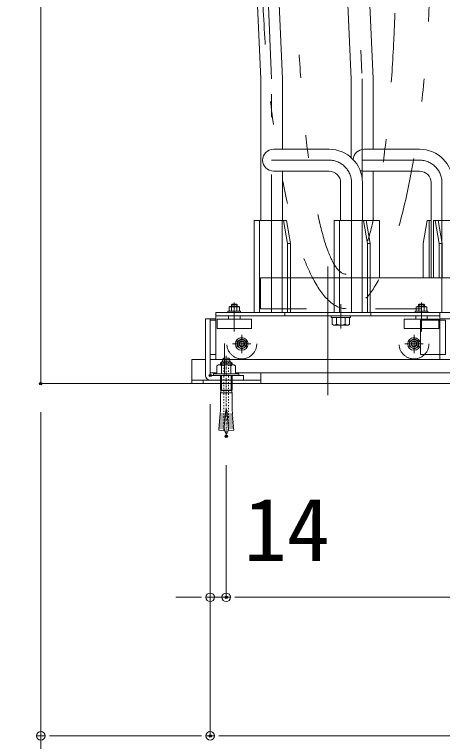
# Model space of a CAD drawing. Units: millimetres, scale not verified. Extents: x -5940 to 5940, y -4200 to 4200.
# Drawn here: x -5059 to -4686, y -2963 to -2330 of the extents above; entities that cross this region are included whole.
import ezdxf
from ezdxf.enums import TextEntityAlignment as Align

# ---------------------------------------------------------------- set-up
doc = ezdxf.new("R2010")
doc.units = ezdxf.units.MM
doc.header["$LTSCALE"] = 10
doc.header["$PDMODE"] = 32
doc.header["$PDSIZE"] = 2
for name, pattern in [('USER2', [24, 12, -5, 2, -5]), ('USER3', [25, 6, -5, 2, -5, 2, -5]), ('USER5', [10, 4, -6]), ('USER6', [13, 6, -3, 1, -3])]:
    doc.linetypes.add(name, pattern=pattern)
for name, color, linetype, lineweight in [('0-0_0', 7, 'Continuous', 18), ('0-7_2-7RACK', 5, 'Continuous', 18), ('0-B_0-0SHITUMEI', 4, 'Continuous', 18), ('0-F_2ラック-Aレル', 7, 'Continuous', 18), ('1-1_2ラック-Cラック奥', 7, 'Continuous', 18), ('1-2_2ラック-D自転車前', 2, 'USER3', 18), ('1-A_3-GLEVEL', 5, 'Continuous', 18)]:
    doc.layers.add(name, color=color, linetype=linetype, lineweight=lineweight)
doc.layers.add('1-9_Defpoints', color=7, linetype='Continuous')
doc.styles.add('ＭＳ ゴシック', font='')
doc.styles.get('ＭＳ ゴシック').set_extended_font_data('MS Gothic')

# ---------------------------------------------------------------- blocks, each defined once
blk = doc.blocks.new('C-10x60L_3')
at = {"layer": '0-B_0-0SHITUMEI'}
for p, q in [((-374.8, 268), (-342.8, 323.3)), ((-374.8, -268), (-374.8, 268)), ((-342.8, 323.3), (-54.8, 323.3)), ((-54.8, 440), (-54.8, -440)), ((-54.8, 440), (0, 440)), ((-54.8, -323.3), (-54.8, 323.3)), ((0, -440), (0, 440)), ((1821.9, 255.1), (1901.6, 262.1)), ((1837.6, 75.8), (1821.9, 255.1)), ((1917.3, 82.8), (1901.6, 262.1)), ((-608, -88), (-608, 88)), ((-551.1, -130), (-551.1, 130)), ((-551.1, 130), (-488, 130)), ((-480, 152), (-432, 200)), ((-480, -152), (-480, 152)), ((-480, -122), (-480, 122)), ((-464.5, 167.5), (-374.8, 167.5)), ((-432, -200), (-432, 200)), ((-432, 200), (-374.8, 200)), ((-342.8, 161.7), (-54.8, 161.7)), ((0, 200), (507.1, 200)), ((0, 167.5), (507.1, 167.5)), ((507.1, -200), (507.1, 200)), ((520, 177.6), (507.1, 200)), ((507.1, 167.5), (520, 177.6)), ((520, 177.6), (603.6, 200)), ((520, -177.6), (520, 177.6)), ((603.6, -200), (603.6, 200)), ((603.6, 200), (1192.1, 200)), ((1192.1, 200), (1333.7, 212.4)), ((1200, 20), (1917.3, 82.8)), ((1200, -20), (1200, 20)), ((1349.4, 33.1), (1333.7, 212.4)), ((1473.2, 224.6), (1403.5, 218.5)), ((1419.2, 39.2), (1403.5, 218.5)), ((1488.9, 45.3), (1473.2, 224.6)), ((1612.7, 236.8), (1542.9, 230.7)), ((1558.6, 51.4), (1542.9, 230.7)), ((1628.4, 57.5), (1612.7, 236.8)), ((1752.1, 249), (1682.4, 242.9)), ((1698.1, 63.6), (1682.4, 242.9)), ((1767.8, 69.7), (1752.1, 249)), ((-551.1, -130), (-488, -130)), ((-480, -152), (-432, -200)), ((-464.5, -167.5), (-374.8, -167.5)), ((-432, -200), (-374.8, -200)), ((-342.8, -161.7), (-54.8, -161.7)), ((0, -167.5), (507.1, -167.5)), ((0, -200), (507.1, -200)), ((507.1, -167.5), (520, -177.6)), ((520, -177.6), (507.1, -200)), ((520, -177.6), (603.6, -200)), ((603.6, -200), (1192.1, -200)), ((1192.1, -200), (1333.7, -212.4)), ((1200, -20), (1917.3, -82.8)), ((1349.4, -33.1), (1333.7, -212.4)), ((1419.2, -39.2), (1403.5, -218.5)), ((1473.2, -224.6), (1403.5, -218.5)), ((1488.9, -45.3), (1473.2, -224.6)), ((1558.6, -51.4), (1542.9, -230.7)), ((1612.7, -236.8), (1542.9, -230.7)), ((1628.4, -57.5), (1612.7, -236.8)), ((1698.1, -63.6), (1682.4, -242.9)), ((1752.1, -249), (1682.4, -242.9)), ((1767.8, -69.7), (1752.1, -249)), ((1837.6, -75.8), (1821.9, -255.1)), ((1917.3, -82.8), (1901.6, -262.1)), ((-374.8, -268), (-342.8, -323.3)), ((-342.8, -323.3), (-54.8, -323.3)), ((-54.8, -440), (0, -440)), ((1821.9, -255.1), (1901.6, -262.1))]:
    blk.add_line(p, q, dxfattribs=at)
at = {"layer": '0-B_0-0SHITUMEI', "linetype": 'USER6'}
blk.add_line((-688, 0), (2120, 0), dxfattribs=at)
at = {"layer": '0-B_0-0SHITUMEI', "linetype": 'USER5'}
for p, q in [((-472, 80), (1774.7, 80)), ((-472, -80), (1774.7, -80))]:
    blk.add_line(p, q, dxfattribs=at)
at = {"layer": '0-B_0-0SHITUMEI'}
for centre, radius, start, end in [((1778.8, 345.4), 100, 254.513, 295.487), ((-499.1, 0), 140, 111.787, 141.055), ((-488, 122), 8, 0, 90), ((-472, 88), 8, 180, 270), ((50.3, 0), 425.1, 157.649, 202.351), ((-256.5, 242.5), 118.2, 180.014, 223.119), ((1360.4, 308.8), 100, 254.513, 295.487), ((1499.9, 321), 100, 254.513, 295.487), ((1639.4, 333.2), 100, 254.513, 295.487), ((1774.7, -400), 480, 56.443, 82.426), ((-499.1, 0), 140, 218.945, 248.213), ((-488, -122), 8, 270, 0), ((-472, -88), 8, 90, 180), ((-256.5, -242.5), 118.2, 136.881, 179.986), ((1360.4, -308.8), 100, 64.513, 105.487), ((1499.9, -321), 100, 64.513, 105.487), ((1639.4, -333.2), 100, 64.513, 105.487), ((1778.8, -345.4), 100, 64.513, 105.487), ((1774.7, 400), 480, 277.574, 303.557)]:
    blk.add_arc(centre, radius, start, end, dxfattribs=at)
at = {"layer": '0-B_0-0SHITUMEI', "linetype": 'USER5'}
for centre, start, end in [((1774.7, -400), 82.426, 90), ((1774.7, 400), 270, 277.574)]:
    blk.add_arc(centre, 480, start, end, dxfattribs=at)
blk = doc.blocks.new('CCS-CYC-L-FRT_6')
at = {"layer": '1-2_2ラック-D自転車前'}
for major_axis, ratio in [((0, -330), 0.22373), ((0, -300), 0.146103)]:
    blk.add_ellipse((15.9, 395.2), major_axis=major_axis, ratio=ratio, start_param=6.283185307179586, end_param=12.566370614359172, dxfattribs=at)
blk = doc.blocks.new('CCS-RACK-L-FRT_7')
at = {"layer": '1-1_2ラック-Cラック奥'}
for p, q in [((-47.33, 204), (1.04, 204)), ((31.46, 204), (79.83, 204)), ((-47.33, 185), (1.04, 185)), ((-39.48, 185), (-39.48, 142)), ((31.46, 185), (79.83, 185)), ((39.31, 185), (39.31, 142)), ((11.04, 142), (11.04, 175)), ((30.04, 175), (30.04, 142)), ((89.83, 92), (89.83, 175)), ((-59.44, 62), (-59.44, 142)), ((-39.74, 142), (-39.74, 62)), ((10.08, 62), (10.08, 142)), ((29.78, 142), (29.78, 62)), ((88.06, 142), (88.06, 92)), ((-35.14, 122), (-32.68, 122)), ((36.84, 122), (36.84, 62)), ((99.38, 122), (99.38, 92)), ((5.4, 92), (-32.68, 92)), ((200.09, 92), (36.84, 92)), ((-84, 68.5), (-84, 67)), ((-83.8, 63), (-83.8, 66.55)), ((-79.2, 66.55), (-79.2, 63)), ((-79, 67), (-79, 68.5)), ((79, 68.5), (79, 67)), ((79.2, 63), (79.2, 66.55)), ((83.8, 66.55), (83.8, 63)), ((84, 68.5), (84, 67)), ((97.5, 59), (-97.5, 59)), ((-97.5, 59), (97.5, 59)), ((-76, 63), (-76, 62)), ((-37.5, 62), (-37.5, 59)), ((7.53, 57.4), (7.53, 51.6)), ((15.04, 57.4), (15.04, 51.6)), ((37.5, 62), (37.5, 59)), ((97.5, 62), (97.5, 55.23))]:
    blk.add_line(p, q, dxfattribs=at)
at = {"layer": '1-1_2ラック-Cラック奥', "color": 3, "linetype": 'USER2'}
for p, q in [((1.04, 194.5), (-48.98, 194.5)), ((79.83, 194.5), (29.81, 194.5)), ((20.54, 175), (20.54, 62)), ((99.33, 175), (99.33, 62)), ((0, 102), (0, -10)), ((-81.5, 45.3), (-81.5, 70.61)), ((81.5, 70.61), (81.5, 45.3)), ((11.29, 47.9), (11.29, 69)), ((-75, 26.5), (-75, 42.5)), ((75, 42.5), (75, 26.5)), ((-90, 8), (-90, 35)), ((-83, 34.5), (-67, 34.5)), ((83, 34.5), (67, 34.5))]:
    blk.add_line(p, q, dxfattribs=at)
at = {"layer": '1-1_2ラック-Cラック奥', "color": 3, "linetype": 'USER5'}
for p, q in [((36.84, 92), (5.4, 92)), ((-86.5, 59), (-86.5, 56)), ((-76.5, 59), (-76.5, 56)), ((76.5, 56), (76.5, 59)), ((86.5, 56), (86.5, 59)), ((97.5, 55.23), (97.5, 25.23))]:
    blk.add_line(p, q, dxfattribs=at)
at = {"layer": '1-1_2ラック-Cラック奥', "color": 4}
for p, q in [((-83.6, 67), (-83.6, 68.9)), ((-79.4, 68.9), (-79.4, 67)), ((79.4, 67), (79.4, 68.9)), ((83.6, 67), (83.6, 68.9))]:
    blk.add_line(p, q, dxfattribs=at)
at = {"layer": '1-1_2ラック-Cラック奥', "color": 3, "linetype": 'USER2'}
for points in [[(-48.98, 62), (-48.98, 265.25), (-68.51, 699.96)], [(10.28, 699.96), (29.81, 265.25), (29.81, 178.71)]]:
    blk.add_lwpolyline(points, dxfattribs=at)
at = {"layer": '1-1_2ラック-Cラック奥'}
for points in [[(-58.48, 142), (-58.48, 265.04), (-76.57, 667.86)], [(-57.59, 668.71), (-39.48, 265.46), (-39.48, 204)], [(2.21, 667.86), (20.31, 265.04), (20.31, 196.68)], [(39.31, 204), (39.31, 265.46), (21.19, 668.71)], [(-32.68, 62), (-32.68, 122), (-36.15, 142), (-64.13, 142), (-64.13, 62)], [(-35.14, 62), (-35.14, 122), (-38.61, 142)], [(5.4, 62), (5.4, 142), (44.95, 142), (44.95, 92)], [(34.38, 62), (34.38, 122), (30.91, 142)], [(33.37, 142), (36.84, 122), (34.38, 122)], [(83.03, 92), (83.03, 122), (86.5, 142), (89.83, 142)], [(114.47, 92), (114.47, 142), (91.88, 142), (91.88, 92)], [(96.92, 92), (96.92, 122), (93.45, 142)], [(95.91, 142), (99.38, 122), (96.92, 122)], [(97.5, 25.23), (97.5, 21), (-97.5, 21), (-97.5, 62), (194.31, 62)], [(-76, 63), (-87, 63), (-87, 62)], [(19.79, 59), (19.79, 57.4), (2.79, 57.4), (2.79, 59)], [(3.78, 57.4), (3.78, 51.6), (4.99, 50.9), (17.59, 50.9), (18.79, 51.6), (18.79, 57.4)], [(87, 62), (87, 63), (76, 63), (76, 62)], [(-97.5, 55.23), (-102.5, 55.23), (-102.5, 25.23), (-97.5, 25.23)]]:
    blk.add_lwpolyline(points, dxfattribs=at)
at = {"layer": '1-1_2ラック-Cラック奥', "color": 3, "linetype": 'USER5'}
blk.add_lwpolyline([(-32.68, 92), (-58.69, 92), (-58.69, 65), (209.35, 65)], dxfattribs=at)
at = {"layer": '1-1_2ラック-Cラック奥'}
for points in [[(-76.9, 63), (-86.1, 63), (-86.1, 66.55), (-85.32, 67), (-77.68, 67), (-76.9, 66.55)], [(-79.5, 69), (-79, 68.5), (-84, 68.5), (-83.5, 69)], [(76.9, 63), (76.9, 66.55), (77.68, 67), (85.32, 67), (86.1, 66.55), (86.1, 63)], [(79.5, 69), (79, 68.5), (84, 68.5), (83.5, 69)], [(102.5, 55.23), (102.5, 25.23), (80.5, 25.23), (80.5, 55.23)], [(-71, 32.19), (-71, 36.81), (-75, 39.12), (-79, 36.81), (-79, 32.19), (-75, 29.88)], [(75, 29.88), (79, 32.19), (79, 36.81), (75, 39.12), (71, 36.81), (71, 32.19)]]:
    blk.add_lwpolyline(points, close=True, dxfattribs=at)
at = {"layer": '1-1_2ラック-Cラック奥', "color": 3, "linetype": 'USER5'}
for points in [[(-66.5, 56), (-96.5, 56), (-96.5, 48), (-66.5, 48)], [(96.5, 56), (66.5, 56), (66.5, 48), (96.5, 48)]]:
    blk.add_lwpolyline(points, close=True, dxfattribs=at)
for centre in [(-75, 34.5), (75, 34.5)]:
    blk.add_circle(centre, 13, dxfattribs=at)
at = {"layer": '1-1_2ラック-Cラック奥'}
for centre, radius in [((-75, 34.5), 5.5), ((-75, 34.5), 3.82), ((75, 34.5), 5.5), ((75, 34.5), 3.82), ((-75, 34.5), 2.1), ((75, 34.5), 2.1)]:
    blk.add_circle(centre, radius, dxfattribs=at)
at = {"layer": '1-1_2ラック-Cラック奥', "color": 3}
for centre in [(-75, 34.5), (75, 34.5)]:
    blk.add_circle(centre, 2.5, dxfattribs=at)
at = {"layer": '1-1_2ラック-Cラック奥'}
for centre, radius, start, end in [((-47.33, 194.5), 9.5, 90, 270), ((1.04, 175), 29, 0, 90), ((31.46, 194.5), 9.5, 90, 176.53454), ((79.83, 175), 29, 0, 90), ((1.04, 175), 10, 0, 90), ((31.46, 194.5), 9.5, 248.80155, 270), ((79.83, 175), 10, 0, 90), ((-84.95, 64.86), 2.04, 55.71208, 115.73012), ((-81.5, 59.27), 7.63, 72.4633, 107.5367), ((-78.05, 64.86), 2.04, 64.26988, 124.28792), ((78.05, 64.86), 2.04, 55.71208, 115.73012), ((81.5, 59.27), 7.63, 72.4633, 107.5367), ((84.95, 64.86), 2.04, 64.26988, 124.28792), ((5.66, 53.78), 2.88, 270, 310.72682), ((11.29, 61.36), 10.46, 248.97459, 291.02541), ((16.92, 53.78), 2.88, 229.27318, 270)]:
    blk.add_arc(centre, radius, start, end, dxfattribs=at)
at = {"layer": '1-1_2ラック-Cラック奥', "color": 3, "linetype": 'USER2'}
for centre in [(1.04, 175), (79.83, 175)]:
    blk.add_arc(centre, 19.5, 0, 90, dxfattribs=at)
blk = doc.blocks.new('_DOT')
at = {"layer": '0-0_0', "lineweight": 9}
for p, q in [((-0.5, 0), (-1, 0)), ((0.25, 0), (-0.25, 0))]:
    blk.add_line(p, q, dxfattribs=at)
blk.add_circle((0, 0), 0.25, dxfattribs=at)
blk = doc.blocks.new('D78')
at = {"layer": '1-9_Defpoints'}
for p in [(1051.29, 1555.47), (1065.29, 1502.47), (1065.29, 1362.31)]:
    blk.add_point(p, dxfattribs=at)
at = {"layer": '1-A_3-GLEVEL'}
for p, q in [((1051.29, 1530.47), (1051.29, 1362.31)), ((1065.29, 1477.47), (1065.29, 1362.31)), ((1036.29, 1362.31), (1021.29, 1362.31)), ((1051.29, 1362.31), (1065.29, 1362.31)), ((1080.29, 1362.31), (1095.29, 1362.31))]:
    blk.add_line(p, q, dxfattribs=at)
at = {"layer": '1-A_3-GLEVEL', "xscale": 15, "yscale": 15}
blk.add_blockref('_DOT', (1051.29, 1362.31), dxfattribs=at)
at = {"layer": '1-A_3-GLEVEL', "xscale": 15, "yscale": 15, "rotation": 180}
blk.add_blockref('_DOT', (1065.29, 1362.31), dxfattribs=at)
at = {"layer": '1-A_3-GLEVEL', "color": 7, "style": 'ＭＳ ゴシック'}
blk.add_text('14', height=54.99, dxfattribs=at).set_placement((1080.64, 1377.31), align=Align.BOTTOM_LEFT)
blk = doc.blocks.new('D79')
at = {"layer": '1-9_Defpoints'}
blk.add_point((1065.29, 1502.47), dxfattribs=at)
at = {"layer": '1-A_3-GLEVEL'}
for p, q in [((1065.29, 1477.47), (1065.29, 1362.31)), ((1080.29, 1362.31), (2136.29, 1362.31))]:
    blk.add_line(p, q, dxfattribs=at)
at = {"layer": '1-A_3-GLEVEL', "xscale": 15, "yscale": 15, "rotation": 180}
blk.add_blockref('_DOT', (1065.29, 1362.31), dxfattribs=at)
blk = doc.blocks.new('D83')
at = {"layer": '1-9_Defpoints'}
for p in [(1051.29, 1555.47), (903.79, 1548.47), (1051.29, 1241.66)]:
    blk.add_point(p, dxfattribs=at)
at = {"layer": '1-A_3-GLEVEL'}
for p, q in [((1051.29, 1530.47), (1051.29, 1241.66)), ((903.79, 1523.47), (903.79, 1241.66)), ((918.79, 1241.66), (1036.29, 1241.66))]:
    blk.add_line(p, q, dxfattribs=at)
at = {"layer": '1-A_3-GLEVEL', "xscale": 15, "yscale": 15, "rotation": 180}
blk.add_blockref('_DOT', (903.79, 1241.66), dxfattribs=at)
at = {"layer": '1-A_3-GLEVEL', "xscale": 15, "yscale": 15}
blk.add_blockref('_DOT', (1051.29, 1241.66), dxfattribs=at)
at = {"layer": '1-A_3-GLEVEL', "color": 7, "style": 'ＭＳ ゴシック'}
blk.add_text('147.5', height=54.99, dxfattribs=at).set_placement((687.66, 1256.66), align=Align.BOTTOM_LEFT)
blk = doc.blocks.new('D84')
at = {"layer": '1-9_Defpoints'}
blk.add_point((1051.29, 1555.47), dxfattribs=at)
at = {"layer": '1-A_3-GLEVEL'}
for p, q in [((1051.29, 1530.47), (1051.29, 1241.66)), ((1066.29, 1241.66), (6191.29, 1241.66))]:
    blk.add_line(p, q, dxfattribs=at)
at = {"layer": '1-A_3-GLEVEL', "xscale": 15, "yscale": 15, "rotation": 180}
blk.add_blockref('_DOT', (1051.29, 1241.66), dxfattribs=at)
blk = doc.blocks.new('D86')
at = {"layer": '1-9_Defpoints'}
blk.add_point((903.79, 1548.47), dxfattribs=at)
at = {"layer": '1-A_3-GLEVEL'}
blk.add_line((903.79, 1523.47), (903.79, 1111.2), dxfattribs=at)

msp = doc.modelspace()

# ---------------------------------------------------------------- linework, layer by layer
at = {"layer": '0-7_2-7RACK'}
msp.add_lwpolyline([(613.79, -2651.53), (-5036.21, -2651.53), (-5036.21, -1025.85)], dxfattribs=at)
at = {"layer": '0-F_2ラック-Aレル'}
for p, q in [((-4892.71, -2644.53), (-4892.71, -2595.2)), ((-4883.71, -2595.2), (-4892.71, -2595.2)), ((-4888.71, -2595.2), (-4888.71, -2644.53)), ((-4653.71, -2595.2), (-4688.71, -2595.2)), ((-4904.7, -2630.7), (-4904.7, -2651.53)), ((-4892.71, -2630.7), (-4904.7, -2630.7)), ((-4877.93, -2630.7), (-4888.71, -2630.7)), ((-4597.24, -2630.7), (-4871.48, -2630.7)), ((-4882.79, -2642.2), (-4888.71, -2642.2)), ((-4859.71, -2644.53), (-4888.71, -2644.53)), ((-4592.07, -2642.2), (-4866.62, -2642.2)), ((-4859.71, -2644.53), (-4859.71, -2648.53)), ((-4844.7, -2642.2), (-4844.7, -2651.53)), ((-4904.7, -2648.53), (-4844.7, -2648.53)), ((-4844.7, -2651.53), (-4904.7, -2651.53)), ((-4894.7, -2648.53), (-4894.7, -2651.53))]:
    msp.add_line(p, q, dxfattribs=at)
msp.add_arc((-4888.71, -2644.53), 4, 180, 270, dxfattribs=at)

# ---------------------------------------------------------------- block references
at = {"layer": '0-F_2ラック-Aレル', "xscale": 0.025, "yscale": 0.025, "rotation": 270}
msp.add_blockref('C-10x60L_3', (-4874.71, -2644.53), dxfattribs=at)
at = {"layer": '1-1_2ラック-Cラック奥'}
msp.add_blockref('CCS-RACK-L-FRT_7', (-4786.21, -2651.53), dxfattribs=at)
at = {"layer": '1-2_2ラック-D自転車前'}
msp.add_blockref('CCS-CYC-L-FRT_6', (-4786.21, -2651.53), dxfattribs=at)
at = {"layer": '1-A_3-GLEVEL'}
for name in ['D83', 'D78', 'D84', 'D86', 'D79']:
    msp.add_blockref(name, (-5940, -4200), dxfattribs=at)

doc.saveas('drawing.dxf')
